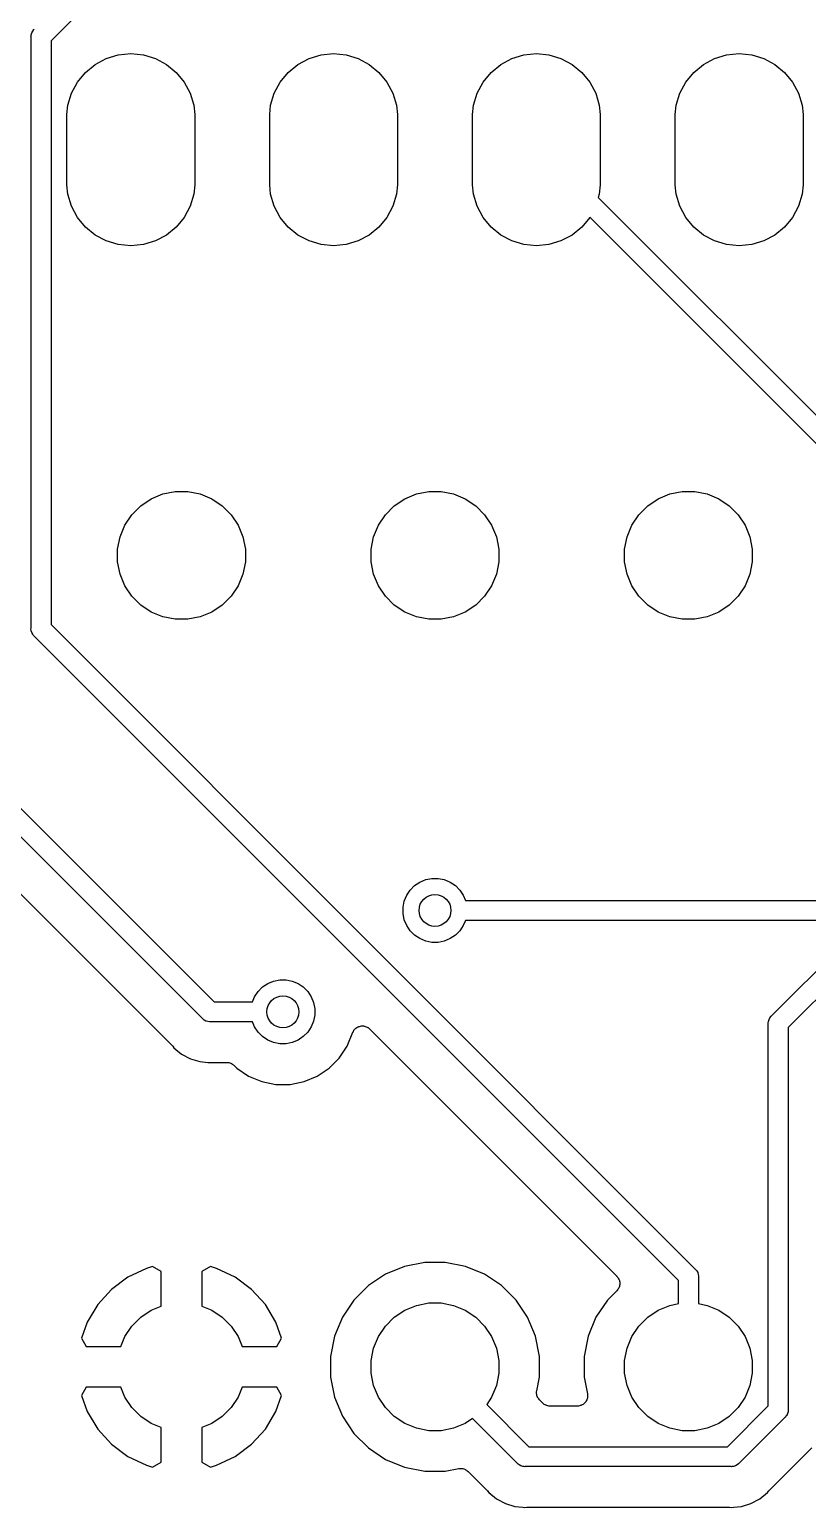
# Model space of a CAD drawing. Extents: x 20 to 116, y -135 to -20.
# Drawn here: x 46.05 to 55.8, y -123.88 to -105.37 of the extents above; entities that cross this region are included whole.
import ezdxf

# ---------------------------------------------------------------- set-up
doc = ezdxf.new("R2010")
doc.units = 0
doc.layers.add('BLACK', color=7, linetype='CONTINUOUS')

msp = doc.modelspace()

# ---------------------------------------------------------------- linework, layer by layer
at = {"layer": 'BLACK', "linetype": 'Continuous'}
for p, q in [((51.7311, -100.101), (46.32, -105.512)), ((46.0694, -105.46), (46.07, -105.454)), ((46.07, -105.466), (46.0694, -105.46)), ((46.07, -105.454), (46.0718, -105.436)), ((46.07, -105.454), (46.07, -105.454)), ((46.07, -112.867), (46.07, -105.466)), ((46.0718, -105.436), (46.0789, -105.412)), ((46.0789, -105.412), (46.0906, -105.39)), ((46.0906, -105.39), (46.1062, -105.371)), ((46.1062, -105.371), (46.1109, -105.367)), ((46.32, -105.512), (46.32, -112.822)), ((46.7516, -105.907), (46.8734, -105.807)), ((46.8734, -105.807), (47.0124, -105.732)), ((47.0124, -105.732), (47.1632, -105.687)), ((47.1632, -105.687), (47.32, -105.671)), ((47.32, -105.671), (47.4768, -105.687)), ((47.4768, -105.687), (47.6276, -105.732)), ((47.6276, -105.732), (47.7666, -105.807)), ((47.7666, -105.807), (47.8884, -105.907)), ((49.2916, -105.907), (49.4134, -105.807)), ((49.4134, -105.807), (49.5524, -105.732)), ((49.5524, -105.732), (49.7032, -105.687)), ((49.7032, -105.687), (49.86, -105.671)), ((49.86, -105.671), (50.0168, -105.687)), ((50.0168, -105.687), (50.1676, -105.732)), ((50.1676, -105.732), (50.3066, -105.807)), ((50.3066, -105.807), (50.4284, -105.907)), ((51.8316, -105.907), (51.9534, -105.807)), ((51.9534, -105.807), (52.0924, -105.732)), ((52.0924, -105.732), (52.2432, -105.687)), ((52.2432, -105.687), (52.4, -105.671)), ((52.4, -105.671), (52.5568, -105.687)), ((52.5568, -105.687), (52.7076, -105.732)), ((52.7076, -105.732), (52.8466, -105.807)), ((52.8466, -105.807), (52.9684, -105.907)), ((54.3716, -105.907), (54.4934, -105.807)), ((54.4934, -105.807), (54.6324, -105.732)), ((54.6324, -105.732), (54.7832, -105.687)), ((54.7832, -105.687), (54.94, -105.671)), ((54.94, -105.671), (55.0968, -105.687)), ((55.0968, -105.687), (55.2476, -105.732)), ((55.2476, -105.732), (55.3866, -105.807)), ((55.3866, -105.807), (55.5084, -105.907)), ((46.5773, -106.167), (46.6516, -106.028)), ((46.6516, -106.028), (46.7516, -105.907)), ((47.8884, -105.907), (47.9884, -106.028)), ((47.9884, -106.028), (48.0627, -106.167)), ((49.1173, -106.167), (49.1916, -106.028)), ((49.1916, -106.028), (49.2916, -105.907)), ((50.4284, -105.907), (50.5284, -106.028)), ((50.5284, -106.028), (50.6027, -106.167)), ((51.6573, -106.167), (51.7316, -106.028)), ((51.7316, -106.028), (51.8316, -105.907)), ((52.9684, -105.907), (53.0684, -106.028)), ((53.0684, -106.028), (53.1427, -106.167)), ((54.1973, -106.167), (54.2716, -106.028)), ((54.2716, -106.028), (54.3716, -105.907)), ((55.5084, -105.907), (55.6084, -106.028)), ((55.6084, -106.028), (55.6827, -106.167)), ((46.5316, -106.318), (46.5773, -106.167)), ((48.0627, -106.167), (48.1084, -106.318)), ((49.0716, -106.318), (49.1173, -106.167)), ((50.6027, -106.167), (50.6484, -106.318)), ((51.6116, -106.318), (51.6573, -106.167)), ((53.1427, -106.167), (53.1884, -106.318)), ((54.1516, -106.318), (54.1973, -106.167)), ((55.6827, -106.167), (55.7284, -106.318)), ((46.52, -106.436), (46.5316, -106.318)), ((48.1084, -106.318), (48.12, -106.436)), ((49.06, -106.436), (49.0716, -106.318)), ((50.6484, -106.318), (50.66, -106.436)), ((51.6, -106.436), (51.6116, -106.318)), ((53.1884, -106.318), (53.2, -106.436)), ((54.14, -106.436), (54.1516, -106.318)), ((55.7284, -106.318), (55.74, -106.436)), ((46.52, -107.314), (46.52, -106.436)), ((48.12, -106.436), (48.12, -107.314)), ((49.06, -107.314), (49.06, -106.436)), ((50.66, -106.436), (50.66, -107.314)), ((51.6, -107.314), (51.6, -106.436)), ((53.2, -106.436), (53.2, -107.314)), ((54.14, -107.314), (54.14, -106.436)), ((55.74, -106.436), (55.74, -107.314)), ((46.5316, -107.432), (46.52, -107.314)), ((48.12, -107.314), (48.1084, -107.432)), ((49.0716, -107.432), (49.06, -107.314)), ((50.66, -107.314), (50.6484, -107.432)), ((51.6116, -107.432), (51.6, -107.314)), ((53.2, -107.314), (53.1884, -107.432)), ((54.1516, -107.432), (54.14, -107.314)), ((55.74, -107.314), (55.7284, -107.432)), ((46.5773, -107.583), (46.5316, -107.432)), ((48.1084, -107.432), (48.0627, -107.583)), ((49.1173, -107.583), (49.0716, -107.432)), ((50.6484, -107.432), (50.6027, -107.583)), ((51.6573, -107.583), (51.6116, -107.432)), ((53.1884, -107.432), (53.1757, -107.474)), ((53.1757, -107.474), (56.4068, -110.705)), ((54.1973, -107.583), (54.1516, -107.432)), ((55.7284, -107.432), (55.6827, -107.583)), ((46.6516, -107.722), (46.5773, -107.583)), ((48.0627, -107.583), (47.9884, -107.722)), ((49.1916, -107.722), (49.1173, -107.583)), ((50.6027, -107.583), (50.5284, -107.722)), ((51.7316, -107.722), (51.6573, -107.583)), ((54.2716, -107.722), (54.1973, -107.583)), ((55.6827, -107.583), (55.6084, -107.722)), ((46.7516, -107.843), (46.6516, -107.722)), ((46.8734, -107.943), (46.7516, -107.843)), ((47.8884, -107.843), (47.7666, -107.943)), ((47.9884, -107.722), (47.8884, -107.843)), ((49.2916, -107.843), (49.1916, -107.722)), ((49.4134, -107.943), (49.2916, -107.843)), ((50.4284, -107.843), (50.3066, -107.943)), ((50.5284, -107.722), (50.4284, -107.843)), ((51.8316, -107.843), (51.7316, -107.722)), ((51.9534, -107.943), (51.8316, -107.843)), ((52.9684, -107.843), (52.8466, -107.943)), ((53.0684, -107.722), (52.9684, -107.843)), ((53.0689, -107.721), (53.0684, -107.722)), ((56.2623, -110.914), (53.0689, -107.721)), ((54.3716, -107.843), (54.2716, -107.722)), ((54.4934, -107.943), (54.3716, -107.843)), ((55.5084, -107.843), (55.3866, -107.943)), ((55.6084, -107.722), (55.5084, -107.843)), ((47.0124, -108.018), (46.8734, -107.943)), ((47.1632, -108.063), (47.0124, -108.018)), ((47.32, -108.079), (47.1632, -108.063)), ((47.4768, -108.063), (47.32, -108.079)), ((47.6276, -108.018), (47.4768, -108.063)), ((47.7666, -107.943), (47.6276, -108.018)), ((49.5524, -108.018), (49.4134, -107.943)), ((49.7032, -108.063), (49.5524, -108.018)), ((49.86, -108.079), (49.7032, -108.063)), ((50.0168, -108.063), (49.86, -108.079)), ((50.1676, -108.018), (50.0168, -108.063)), ((50.3066, -107.943), (50.1676, -108.018)), ((52.0924, -108.018), (51.9534, -107.943)), ((52.2432, -108.063), (52.0924, -108.018)), ((52.4, -108.079), (52.2432, -108.063)), ((52.5568, -108.063), (52.4, -108.079)), ((52.7076, -108.018), (52.5568, -108.063)), ((52.8466, -107.943), (52.7076, -108.018)), ((54.6324, -108.018), (54.4934, -107.943)), ((54.7832, -108.063), (54.6324, -108.018)), ((54.94, -108.079), (54.7832, -108.063)), ((55.0968, -108.063), (54.94, -108.079)), ((55.2476, -108.018), (55.0968, -108.063)), ((55.3866, -107.943), (55.2476, -108.018)), ((47.5761, -111.246), (47.7216, -111.186)), ((47.7216, -111.186), (47.8762, -111.155)), ((47.8762, -111.155), (48.0338, -111.155)), ((48.0338, -111.155), (48.1884, -111.186)), ((48.1884, -111.186), (48.3339, -111.246)), ((50.7511, -111.246), (50.8966, -111.186)), ((50.8966, -111.186), (51.0512, -111.155)), ((51.0512, -111.155), (51.2088, -111.155)), ((51.2088, -111.155), (51.3634, -111.186)), ((51.3634, -111.186), (51.5089, -111.246)), ((53.9261, -111.246), (54.0716, -111.186)), ((54.0716, -111.186), (54.2262, -111.155)), ((54.2262, -111.155), (54.3838, -111.155)), ((54.3838, -111.155), (54.5384, -111.186)), ((54.5384, -111.186), (54.6839, -111.246)), ((47.3336, -111.445), (47.445, -111.334)), ((47.445, -111.334), (47.5761, -111.246)), ((48.3339, -111.246), (48.465, -111.334)), ((48.465, -111.334), (48.5764, -111.445)), ((50.5086, -111.445), (50.62, -111.334)), ((50.62, -111.334), (50.7511, -111.246)), ((51.5089, -111.246), (51.64, -111.334)), ((51.64, -111.334), (51.7514, -111.445)), ((53.6836, -111.445), (53.795, -111.334)), ((53.795, -111.334), (53.9261, -111.246)), ((54.6839, -111.246), (54.815, -111.334)), ((54.815, -111.334), (54.9264, -111.445)), ((47.1857, -111.722), (47.246, -111.576)), ((47.246, -111.576), (47.3336, -111.445)), ((48.5764, -111.445), (48.664, -111.576)), ((48.664, -111.576), (48.7243, -111.722)), ((50.3607, -111.722), (50.421, -111.576)), ((50.421, -111.576), (50.5086, -111.445)), ((51.7514, -111.445), (51.839, -111.576)), ((51.839, -111.576), (51.8993, -111.722)), ((53.5357, -111.722), (53.596, -111.576)), ((53.596, -111.576), (53.6836, -111.445)), ((54.9264, -111.445), (55.014, -111.576)), ((55.014, -111.576), (55.0743, -111.722)), ((47.155, -111.876), (47.1857, -111.722)), ((48.7243, -111.722), (48.755, -111.876)), ((50.33, -111.876), (50.3607, -111.722)), ((51.8993, -111.722), (51.93, -111.876)), ((53.505, -111.876), (53.5357, -111.722)), ((55.0743, -111.722), (55.105, -111.876)), ((47.155, -112.034), (47.155, -111.876)), ((48.755, -111.876), (48.755, -112.034)), ((50.33, -112.034), (50.33, -111.876)), ((51.93, -111.876), (51.93, -112.034)), ((53.505, -112.034), (53.505, -111.876)), ((55.105, -111.876), (55.105, -112.034)), ((47.1857, -112.188), (47.155, -112.034)), ((48.755, -112.034), (48.7243, -112.188)), ((50.3607, -112.188), (50.33, -112.034)), ((51.93, -112.034), (51.8993, -112.188)), ((53.5357, -112.188), (53.505, -112.034)), ((55.105, -112.034), (55.0743, -112.188)), ((47.246, -112.334), (47.1857, -112.188)), ((48.7243, -112.188), (48.664, -112.334)), ((50.421, -112.334), (50.3607, -112.188)), ((51.8993, -112.188), (51.839, -112.334)), ((53.596, -112.334), (53.5357, -112.188)), ((55.0743, -112.188), (55.014, -112.334)), ((47.3336, -112.465), (47.246, -112.334)), ((47.445, -112.576), (47.3336, -112.465)), ((48.5764, -112.465), (48.465, -112.576)), ((48.664, -112.334), (48.5764, -112.465)), ((50.5086, -112.465), (50.421, -112.334)), ((50.62, -112.576), (50.5086, -112.465)), ((51.7514, -112.465), (51.64, -112.576)), ((51.839, -112.334), (51.7514, -112.465)), ((53.6836, -112.465), (53.596, -112.334)), ((53.795, -112.576), (53.6836, -112.465)), ((54.9264, -112.465), (54.815, -112.576)), ((55.014, -112.334), (54.9264, -112.465)), ((47.5761, -112.664), (47.445, -112.576)), ((47.7216, -112.724), (47.5761, -112.664)), ((48.3339, -112.664), (48.1884, -112.724)), ((48.465, -112.576), (48.3339, -112.664)), ((50.7511, -112.664), (50.62, -112.576)), ((50.8966, -112.724), (50.7511, -112.664)), ((51.5089, -112.664), (51.3634, -112.724)), ((51.64, -112.576), (51.5089, -112.664)), ((53.9261, -112.664), (53.795, -112.576)), ((54.0716, -112.724), (53.9261, -112.664)), ((54.6839, -112.664), (54.5384, -112.724)), ((54.815, -112.576), (54.6839, -112.664)), ((46.0694, -112.874), (46.07, -112.867)), ((46.0718, -112.898), (46.0694, -112.874)), ((46.32, -112.822), (54.3891, -120.891)), ((47.8762, -112.755), (47.7216, -112.724)), ((48.0338, -112.755), (47.8762, -112.755)), ((48.1884, -112.724), (48.0338, -112.755)), ((51.0512, -112.755), (50.8966, -112.724)), ((51.2088, -112.755), (51.0512, -112.755)), ((51.3634, -112.724), (51.2088, -112.755)), ((54.2262, -112.755), (54.0716, -112.724)), ((54.3838, -112.755), (54.2262, -112.755)), ((54.5384, -112.724), (54.3838, -112.755)), ((43.78, -112.963), (48.3618, -117.545)), ((46.0789, -112.922), (46.0718, -112.898)), ((46.0906, -112.943), (46.0789, -112.922)), ((46.1023, -112.958), (46.0906, -112.943)), ((46.1062, -112.962), (46.1023, -112.958)), ((46.1109, -112.966), (46.1062, -112.962)), ((54.18, -121.035), (46.1109, -112.966)), ((48.2173, -117.754), (43.5709, -113.108)), ((43.2338, -113.489), (47.836, -118.091)), ((55.346, -117.722), (57.2423, -115.826)), ((50.9405, -116.046), (51.0133, -116.015)), ((51.0133, -116.015), (51.0906, -116)), ((51.0906, -116), (51.1694, -116)), ((51.1694, -116), (51.2467, -116.015)), ((51.2467, -116.015), (51.3195, -116.046)), ((50.7454, -116.283), (50.7755, -116.211)), ((50.7755, -116.211), (50.8193, -116.145)), ((50.8193, -116.145), (50.875, -116.089)), ((50.875, -116.089), (50.9405, -116.046)), ((51.3195, -116.046), (51.385, -116.089)), ((51.385, -116.089), (51.4407, -116.145)), ((51.4407, -116.145), (51.4845, -116.211)), ((51.4845, -116.211), (51.5112, -116.275)), ((57.3868, -116.035), (55.555, -117.867)), ((50.73, -116.361), (50.7454, -116.283)), ((50.73, -116.439), (50.73, -116.361)), ((51.5112, -116.275), (55.9982, -116.275)), ((50.7454, -116.517), (50.73, -116.439)), ((50.7755, -116.589), (50.7454, -116.517)), ((51.5112, -116.525), (51.4845, -116.589)), ((56.0439, -116.525), (51.5112, -116.525)), ((50.8193, -116.655), (50.7755, -116.589)), ((50.875, -116.711), (50.8193, -116.655)), ((50.9405, -116.754), (50.875, -116.711)), ((51.0133, -116.785), (50.9405, -116.754)), ((51.3195, -116.754), (51.2467, -116.785)), ((51.385, -116.711), (51.3195, -116.754)), ((51.4407, -116.655), (51.385, -116.711)), ((51.4845, -116.589), (51.4407, -116.655)), ((51.0906, -116.8), (51.0133, -116.785)), ((51.1694, -116.8), (51.0906, -116.8)), ((51.2467, -116.785), (51.1694, -116.8)), ((48.97, -117.359), (49.0355, -117.316)), ((49.0355, -117.316), (49.1083, -117.285)), ((49.1083, -117.285), (49.1856, -117.27)), ((49.1856, -117.27), (49.2644, -117.27)), ((49.2644, -117.27), (49.3417, -117.285)), ((49.3417, -117.285), (49.4145, -117.316)), ((49.4145, -117.316), (49.48, -117.359)), ((48.8438, -117.545), (48.8705, -117.481)), ((48.8705, -117.481), (48.9143, -117.415)), ((48.9143, -117.415), (48.97, -117.359)), ((49.48, -117.359), (49.5357, -117.415)), ((49.5357, -117.415), (49.5795, -117.481)), ((49.5795, -117.481), (49.6096, -117.553)), ((48.3618, -117.545), (48.8438, -117.545)), ((49.6096, -117.553), (49.625, -117.631)), ((49.625, -117.631), (49.625, -117.709)), ((48.2212, -117.759), (48.2173, -117.754)), ((48.2259, -117.763), (48.2212, -117.759)), ((48.2402, -117.774), (48.2259, -117.763)), ((48.2603, -117.785), (48.2402, -117.774)), ((48.2619, -117.786), (48.2603, -117.785)), ((48.2855, -117.793), (48.2619, -117.786)), ((48.3039, -117.795), (48.2855, -117.793)), ((48.31, -117.796), (48.3039, -117.795)), ((48.3039, -117.795), (48.3039, -117.795)), ((48.3161, -117.795), (48.31, -117.796)), ((48.8438, -117.795), (48.3161, -117.795)), ((48.8705, -117.859), (48.8438, -117.795)), ((48.9143, -117.925), (48.8705, -117.859)), ((49.5795, -117.859), (49.5357, -117.925)), ((49.6096, -117.787), (49.5795, -117.859)), ((49.625, -117.709), (49.6096, -117.787)), ((50.131, -117.882), (50.1404, -117.875)), ((50.1404, -117.875), (50.1498, -117.867)), ((50.1498, -117.867), (50.1501, -117.867)), ((50.1501, -117.867), (50.1504, -117.867)), ((50.1504, -117.867), (50.161, -117.861)), ((50.161, -117.861), (50.1717, -117.856)), ((50.1717, -117.856), (50.172, -117.855)), ((50.172, -117.855), (50.1723, -117.855)), ((50.1723, -117.855), (50.1839, -117.852)), ((50.1839, -117.852), (50.1955, -117.848)), ((50.1955, -117.848), (50.1958, -117.848)), ((50.1958, -117.848), (50.1961, -117.848)), ((50.1961, -117.848), (50.2082, -117.847)), ((50.2082, -117.847), (50.2202, -117.846)), ((50.2202, -117.846), (50.2205, -117.846)), ((50.2205, -117.846), (50.2208, -117.846)), ((50.2208, -117.846), (50.2328, -117.847)), ((50.2328, -117.847), (50.2448, -117.849)), ((50.2448, -117.849), (50.2451, -117.849)), ((50.2451, -117.849), (50.2455, -117.849)), ((50.2455, -117.849), (50.257, -117.852)), ((50.257, -117.852), (50.2685, -117.856)), ((50.2685, -117.856), (50.2688, -117.856)), ((50.2688, -117.856), (50.2691, -117.856)), ((50.2691, -117.856), (50.2798, -117.862)), ((50.2798, -117.862), (50.2904, -117.868)), ((50.2904, -117.868), (50.2906, -117.868)), ((50.2906, -117.868), (50.2909, -117.868)), ((50.2909, -117.868), (50.3002, -117.876)), ((50.3002, -117.876), (50.3095, -117.883)), ((55.3044, -117.815), (55.305, -117.809)), ((55.305, -117.821), (55.3044, -117.815)), ((55.305, -117.809), (55.3068, -117.79)), ((55.305, -117.809), (55.305, -117.809)), ((55.305, -122.603), (55.305, -117.821)), ((55.3068, -117.79), (55.314, -117.767)), ((55.314, -117.767), (55.3256, -117.745)), ((55.3256, -117.745), (55.3412, -117.726)), ((55.3412, -117.726), (55.346, -117.722)), ((55.555, -117.867), (55.555, -122.649)), ((48.97, -117.981), (48.9143, -117.925)), ((49.0355, -118.024), (48.97, -117.981)), ((49.1083, -118.055), (49.0355, -118.024)), ((49.1856, -118.07), (49.1083, -118.055)), ((49.3417, -118.055), (49.2644, -118.07)), ((49.4145, -118.024), (49.3417, -118.055)), ((49.48, -117.981), (49.4145, -118.024)), ((49.5357, -117.925), (49.48, -117.981)), ((50.0297, -118.1), (50.1024, -117.925)), ((50.1024, -117.925), (50.1028, -117.924)), ((50.1028, -117.924), (50.1028, -117.923)), ((50.1028, -117.923), (50.1031, -117.923)), ((50.1028, -117.924), (50.1028, -117.924)), ((50.1031, -117.923), (50.1089, -117.912)), ((50.1089, -117.912), (50.1147, -117.902)), ((50.1147, -117.902), (50.1149, -117.902)), ((50.1149, -117.902), (50.115, -117.901)), ((50.115, -117.901), (50.1228, -117.892)), ((50.1228, -117.892), (50.1305, -117.883)), ((50.1305, -117.883), (50.1308, -117.883)), ((50.1308, -117.883), (50.131, -117.882)), ((50.3095, -117.883), (53.4084, -120.982)), ((47.836, -118.091), (47.8372, -118.092)), ((47.8372, -118.092), (47.8406, -118.097)), ((47.8406, -118.097), (47.8444, -118.1)), ((47.8444, -118.1), (47.8602, -118.12)), ((47.8602, -118.12), (47.9566, -118.199)), ((47.9566, -118.199), (48.0666, -118.258)), ((49.2644, -118.07), (49.1856, -118.07)), ((49.8038, -118.375), (49.9303, -118.249)), ((49.9303, -118.249), (50.0297, -118.1)), ((48.0666, -118.258), (48.1859, -118.294)), ((48.1859, -118.294), (48.2851, -118.304)), ((48.2851, -118.304), (48.2851, -118.304)), ((48.2851, -118.304), (48.31, -118.306)), ((48.31, -118.306), (48.3349, -118.304)), ((48.3349, -118.304), (48.3366, -118.303)), ((48.3366, -118.303), (48.342, -118.304)), ((48.342, -118.304), (48.3473, -118.303)), ((48.3473, -118.303), (48.5213, -118.303)), ((48.5213, -118.303), (48.5217, -118.303)), ((48.5217, -118.303), (48.5217, -118.303)), ((48.5217, -118.303), (48.5218, -118.303)), ((48.5218, -118.303), (48.5231, -118.303)), ((48.5231, -118.303), (48.5347, -118.304)), ((48.5347, -118.304), (48.5464, -118.306)), ((48.5464, -118.306), (48.547, -118.306)), ((48.547, -118.306), (48.5477, -118.306)), ((48.5477, -118.306), (48.5589, -118.309)), ((48.5589, -118.309), (48.5701, -118.313)), ((48.5701, -118.313), (48.5707, -118.313)), ((48.5707, -118.313), (48.5713, -118.313)), ((48.5713, -118.313), (48.5816, -118.319)), ((48.5816, -118.319), (48.5919, -118.324)), ((48.5919, -118.324), (48.5925, -118.325)), ((48.5925, -118.325), (48.593, -118.325)), ((48.593, -118.325), (48.602, -118.333)), ((48.602, -118.333), (48.6111, -118.34)), ((48.6111, -118.34), (48.6462, -118.375)), ((48.6462, -118.375), (48.7949, -118.475)), ((49.6551, -118.475), (49.8038, -118.375)), ((48.7949, -118.475), (48.9601, -118.543)), ((48.9601, -118.543), (49.1356, -118.578)), ((49.1356, -118.578), (49.3144, -118.578)), ((49.3144, -118.578), (49.4899, -118.543)), ((49.4899, -118.543), (49.6551, -118.475)), ((51.0012, -120.807), (50.7485, -120.857)), ((51.2588, -120.807), (51.0012, -120.807)), ((51.5115, -120.857), (51.2588, -120.807)), ((47.2832, -120.993), (47.0773, -121.146)), ((47.5177, -120.883), (47.2832, -120.993)), ((47.5917, -120.86), (47.5177, -120.883)), ((47.701, -120.92), (47.5917, -120.86)), ((47.701, -121.354), (47.701, -120.92)), ((48.3183, -120.86), (48.209, -120.92)), ((48.209, -120.92), (48.209, -121.354)), ((48.3923, -120.883), (48.3183, -120.86)), ((48.6268, -120.993), (48.3923, -120.883)), ((48.8327, -121.146), (48.6268, -120.993)), ((50.5104, -120.956), (50.2962, -121.099)), ((50.7485, -120.857), (50.5104, -120.956)), ((51.7496, -120.956), (51.5115, -120.857)), ((51.9638, -121.099), (51.7496, -120.956)), ((53.4084, -120.982), (53.409, -120.983)), ((53.409, -120.983), (53.409, -120.983)), ((53.409, -120.983), (53.409, -120.983)), ((53.409, -120.983), (53.4096, -120.983)), ((53.4096, -120.983), (53.4171, -120.993)), ((53.4171, -120.993), (53.4246, -121.002)), ((53.4246, -121.002), (53.4248, -121.002)), ((53.4248, -121.002), (53.4251, -121.003)), ((53.4251, -121.003), (53.4306, -121.013)), ((53.4306, -121.013), (53.4362, -121.024)), ((53.4362, -121.024), (53.4363, -121.024)), ((53.4363, -121.024), (53.4365, -121.025)), ((53.4365, -121.025), (53.4398, -121.036)), ((54.3891, -120.891), (54.3938, -120.895)), ((54.3938, -120.895), (54.3977, -120.9)), ((54.3977, -120.9), (54.3977, -120.9)), ((54.3977, -120.9), (54.4094, -120.914)), ((54.4094, -120.914), (54.4204, -120.934)), ((54.4204, -120.934), (54.421, -120.936)), ((54.421, -120.936), (54.4282, -120.959)), ((54.4282, -120.959), (54.43, -120.977)), ((54.43, -120.977), (54.43, -120.978)), ((54.43, -120.978), (54.4306, -120.984)), ((54.4306, -120.984), (54.43, -120.99)), ((54.43, -120.99), (54.43, -121.324)), ((47.0773, -121.146), (46.9051, -121.336)), ((49.0049, -121.336), (48.8327, -121.146)), ((50.2962, -121.099), (50.114, -121.281)), ((52.146, -121.281), (51.9638, -121.099)), ((53.4084, -121.162), (53.289, -121.281)), ((53.4159, -121.153), (53.4084, -121.162)), ((53.4236, -121.143), (53.4159, -121.153)), ((53.4238, -121.143), (53.4236, -121.143)), ((53.4241, -121.143), (53.4238, -121.143)), ((53.4298, -121.132), (53.4241, -121.143)), ((53.4355, -121.122), (53.4298, -121.132)), ((53.4356, -121.121), (53.4355, -121.122)), ((53.4358, -121.121), (53.4356, -121.121)), ((53.4393, -121.109), (53.4358, -121.121)), ((53.4429, -121.098), (53.4393, -121.109)), ((53.4398, -121.036), (53.4433, -121.048)), ((53.443, -121.098), (53.4429, -121.098)), ((53.4431, -121.097), (53.443, -121.098)), ((53.4443, -121.085), (53.4431, -121.097)), ((53.4433, -121.048), (53.4433, -121.048)), ((53.4433, -121.048), (53.4434, -121.049)), ((53.4434, -121.049), (53.4445, -121.061)), ((53.4456, -121.073), (53.4443, -121.085)), ((53.4445, -121.061), (53.4456, -121.072)), ((53.4456, -121.072), (53.4455, -121.073)), ((53.4455, -121.073), (53.4456, -121.073)), ((54.18, -121.324), (54.18, -121.035)), ((46.9051, -121.336), (46.7733, -121.556)), ((47.5761, -121.406), (47.701, -121.354)), ((48.209, -121.354), (48.3339, -121.406)), ((49.1367, -121.556), (49.0049, -121.336)), ((50.114, -121.281), (49.9709, -121.495)), ((50.7511, -121.406), (50.8966, -121.346)), ((50.8966, -121.346), (51.0512, -121.315)), ((51.0512, -121.315), (51.2088, -121.315)), ((51.2088, -121.315), (51.3634, -121.346)), ((51.3634, -121.346), (51.5089, -121.406)), ((52.2891, -121.495), (52.146, -121.281)), ((53.289, -121.281), (53.1459, -121.495)), ((53.9261, -121.406), (54.0716, -121.346)), ((54.0716, -121.346), (54.18, -121.324)), ((54.43, -121.324), (54.5384, -121.346)), ((54.5384, -121.346), (54.6839, -121.406)), ((46.7733, -121.556), (46.7019, -121.755)), ((47.3336, -121.605), (47.445, -121.494)), ((47.445, -121.494), (47.5761, -121.406)), ((48.3339, -121.406), (48.465, -121.494)), ((48.465, -121.494), (48.5764, -121.605)), ((49.2081, -121.755), (49.1367, -121.556)), ((49.9709, -121.495), (49.8723, -121.733)), ((50.5086, -121.605), (50.62, -121.494)), ((50.62, -121.494), (50.7511, -121.406)), ((51.5089, -121.406), (51.64, -121.494)), ((51.64, -121.494), (51.7514, -121.605)), ((52.3877, -121.733), (52.2891, -121.495)), ((53.1459, -121.495), (53.0473, -121.733)), ((53.6836, -121.605), (53.795, -121.494)), ((53.795, -121.494), (53.9261, -121.406)), ((54.6839, -121.406), (54.815, -121.494)), ((54.815, -121.494), (54.9264, -121.605)), ((46.7019, -121.755), (46.7597, -121.861)), ((47.1943, -121.861), (47.246, -121.736)), ((47.246, -121.736), (47.3336, -121.605)), ((48.5764, -121.605), (48.664, -121.736)), ((48.664, -121.736), (48.7157, -121.861)), ((49.1503, -121.861), (49.2081, -121.755)), ((49.8723, -121.733), (49.822, -121.986)), ((50.3607, -121.882), (50.421, -121.736)), ((50.421, -121.736), (50.5086, -121.605)), ((51.7514, -121.605), (51.839, -121.736)), ((51.839, -121.736), (51.8993, -121.882)), ((52.438, -121.986), (52.3877, -121.733)), ((53.0473, -121.733), (52.997, -121.986)), ((53.5357, -121.882), (53.596, -121.736)), ((53.596, -121.736), (53.6836, -121.605)), ((54.9264, -121.605), (55.014, -121.736)), ((55.014, -121.736), (55.0743, -121.882)), ((46.7597, -121.861), (47.1943, -121.861)), ((48.7157, -121.861), (49.1503, -121.861)), ((50.33, -122.036), (50.3607, -121.882)), ((51.8993, -121.882), (51.93, -122.036)), ((53.505, -122.036), (53.5357, -121.882)), ((55.0743, -121.882), (55.105, -122.036)), ((49.822, -121.986), (49.822, -122.244)), ((50.33, -122.194), (50.33, -122.036)), ((51.93, -122.036), (51.93, -122.194)), ((52.438, -122.244), (52.438, -121.986)), ((52.997, -121.986), (52.997, -122.244)), ((53.505, -122.194), (53.505, -122.036)), ((55.105, -122.036), (55.105, -122.194)), ((49.822, -122.244), (49.8723, -122.497)), ((50.3607, -122.348), (50.33, -122.194)), ((51.93, -122.194), (51.8993, -122.348)), ((52.4041, -122.414), (52.438, -122.244)), ((52.997, -122.244), (53.0391, -122.455)), ((53.5357, -122.348), (53.505, -122.194)), ((55.105, -122.194), (55.0743, -122.348)), ((46.7597, -122.369), (46.7019, -122.475)), ((46.7019, -122.475), (46.7733, -122.674)), ((47.1943, -122.369), (46.7597, -122.369)), ((47.246, -122.494), (47.1943, -122.369)), ((47.3336, -122.625), (47.246, -122.494)), ((48.664, -122.494), (48.5764, -122.625)), ((48.7157, -122.369), (48.664, -122.494)), ((49.1503, -122.369), (48.7157, -122.369)), ((49.1367, -122.674), (49.2081, -122.475)), ((49.2081, -122.475), (49.1503, -122.369)), ((49.8723, -122.497), (49.9709, -122.735)), ((50.421, -122.494), (50.3607, -122.348)), ((50.5086, -122.625), (50.421, -122.494)), ((51.839, -122.494), (51.7776, -122.586)), ((51.8993, -122.348), (51.839, -122.494)), ((52.4017, -122.438), (52.403, -122.426)), ((52.4017, -122.439), (52.4017, -122.438)), ((52.4017, -122.438), (52.4017, -122.438)), ((52.4028, -122.451), (52.4017, -122.439)), ((52.4039, -122.462), (52.4028, -122.451)), ((52.403, -122.426), (52.4041, -122.414)), ((52.404, -122.463), (52.4039, -122.462)), ((52.4041, -122.463), (52.404, -122.463)), ((52.4075, -122.475), (52.4041, -122.463)), ((52.4108, -122.486), (52.4075, -122.475)), ((52.411, -122.487), (52.4108, -122.486)), ((52.4112, -122.487), (52.411, -122.487)), ((52.4168, -122.498), (52.4112, -122.487)), ((52.4222, -122.508), (52.4168, -122.498)), ((53.0387, -122.506), (53.0351, -122.518)), ((53.0388, -122.506), (53.0387, -122.506)), ((53.0389, -122.506), (53.0388, -122.506)), ((53.0402, -122.494), (53.0389, -122.506)), ((53.0391, -122.455), (53.0392, -122.456)), ((53.0392, -122.456), (53.0392, -122.456)), ((53.0392, -122.456), (53.0392, -122.456)), ((53.0392, -122.456), (53.0394, -122.457)), ((53.0394, -122.457), (53.0404, -122.469)), ((53.0415, -122.482), (53.0402, -122.494)), ((53.0404, -122.469), (53.0415, -122.481)), ((53.0415, -122.481), (53.0414, -122.481)), ((53.0414, -122.481), (53.0415, -122.482)), ((53.596, -122.494), (53.5357, -122.348)), ((53.6836, -122.625), (53.596, -122.494)), ((55.014, -122.494), (54.9264, -122.625)), ((55.0743, -122.348), (55.014, -122.494)), ((46.7733, -122.674), (46.9051, -122.894)), ((47.445, -122.736), (47.3336, -122.625)), ((48.5764, -122.625), (48.465, -122.736)), ((49.0049, -122.894), (49.1367, -122.674)), ((50.62, -122.736), (50.5086, -122.625)), ((51.7776, -122.586), (52.3068, -123.115)), ((52.4226, -122.509), (52.4222, -122.508)), ((52.4228, -122.509), (52.4226, -122.509)), ((52.4303, -122.518), (52.4228, -122.509)), ((52.4376, -122.527), (52.4303, -122.518)), ((52.4385, -122.528), (52.4376, -122.527)), ((52.4389, -122.529), (52.4385, -122.528)), ((52.4385, -122.528), (52.4385, -122.528)), ((52.4385, -122.528), (52.4385, -122.528)), ((52.48, -122.57), (52.4389, -122.529)), ((52.4891, -122.577), (52.48, -122.57)), ((52.4981, -122.585), (52.4891, -122.577)), ((52.4986, -122.585), (52.4981, -122.585)), ((52.4992, -122.586), (52.4986, -122.585)), ((52.5095, -122.591), (52.4992, -122.586)), ((52.5198, -122.597), (52.5095, -122.591)), ((52.5204, -122.597), (52.5198, -122.597)), ((52.521, -122.597), (52.5204, -122.597)), ((52.5322, -122.601), (52.521, -122.597)), ((52.5434, -122.604), (52.5322, -122.601)), ((52.5441, -122.604), (52.5434, -122.604)), ((52.5447, -122.604), (52.5441, -122.604)), ((52.5563, -122.606), (52.5447, -122.604)), ((52.568, -122.607), (52.5563, -122.606)), ((52.5693, -122.607), (52.568, -122.607)), ((52.5694, -122.607), (52.5693, -122.607)), ((52.5698, -122.607), (52.5694, -122.607)), ((52.5694, -122.607), (52.5694, -122.607)), ((52.9145, -122.607), (52.5698, -122.607)), ((52.9264, -122.606), (52.9145, -122.607)), ((52.9384, -122.605), (52.9264, -122.606)), ((52.9388, -122.605), (52.9384, -122.605)), ((52.9392, -122.605), (52.9388, -122.605)), ((52.9506, -122.601), (52.9392, -122.605)), ((52.9622, -122.598), (52.9506, -122.601)), ((52.9625, -122.598), (52.9622, -122.598)), ((52.9629, -122.597), (52.9625, -122.598)), ((52.9735, -122.592), (52.9629, -122.597)), ((52.9841, -122.586), (52.9735, -122.592)), ((52.9844, -122.586), (52.9841, -122.586)), ((52.9848, -122.586), (52.9844, -122.586)), ((52.9941, -122.578), (52.9848, -122.586)), ((53.0034, -122.571), (52.9941, -122.578)), ((53.0037, -122.57), (53.0034, -122.571)), ((53.004, -122.57), (53.0037, -122.57)), ((53.0116, -122.561), (53.004, -122.57)), ((53.0193, -122.552), (53.0116, -122.561)), ((53.0195, -122.551), (53.0193, -122.552)), ((53.0198, -122.551), (53.0195, -122.551)), ((53.0255, -122.54), (53.0198, -122.551)), ((53.0313, -122.53), (53.0255, -122.54)), ((53.0314, -122.53), (53.0313, -122.53)), ((53.0316, -122.529), (53.0314, -122.53)), ((53.0351, -122.518), (53.0316, -122.529)), ((53.795, -122.736), (53.6836, -122.625)), ((54.7932, -123.115), (55.305, -122.603)), ((54.9264, -122.625), (54.815, -122.736)), ((55.5532, -122.68), (55.5469, -122.7)), ((55.555, -122.661), (55.5532, -122.68)), ((55.555, -122.649), (55.5556, -122.655)), ((55.5556, -122.655), (55.555, -122.661)), ((55.555, -122.661), (55.555, -122.661)), ((47.5761, -122.824), (47.445, -122.736)), ((47.701, -122.876), (47.5761, -122.824)), ((47.701, -123.31), (47.701, -122.876)), ((48.3339, -122.824), (48.209, -122.876)), ((48.209, -122.876), (48.209, -123.31)), ((48.465, -122.736), (48.3339, -122.824)), ((49.9709, -122.735), (50.114, -122.949)), ((50.7511, -122.824), (50.62, -122.736)), ((50.8966, -122.884), (50.7511, -122.824)), ((51.5089, -122.824), (51.3634, -122.884)), ((51.6008, -122.763), (51.5089, -122.824)), ((52.1623, -123.324), (51.6008, -122.763)), ((53.9261, -122.824), (53.795, -122.736)), ((54.0716, -122.884), (53.9261, -122.824)), ((54.6839, -122.824), (54.5384, -122.884)), ((54.815, -122.736), (54.6839, -122.824)), ((55.5141, -122.748), (54.9377, -123.324)), ((55.5188, -122.744), (55.5141, -122.748)), ((55.5258, -122.735), (55.5188, -122.744)), ((55.5344, -122.725), (55.5258, -122.735)), ((55.546, -122.703), (55.5344, -122.725)), ((55.5469, -122.7), (55.546, -122.703)), ((46.9051, -122.894), (47.0773, -123.084)), ((48.8327, -123.084), (49.0049, -122.894)), ((50.114, -122.949), (50.2962, -123.131)), ((51.0512, -122.915), (50.8966, -122.884)), ((51.2088, -122.915), (51.0512, -122.915)), ((51.3634, -122.884), (51.2088, -122.915)), ((54.2262, -122.915), (54.0716, -122.884)), ((54.3838, -122.915), (54.2262, -122.915)), ((54.5384, -122.884), (54.3838, -122.915)), ((47.0773, -123.084), (47.2832, -123.237)), ((47.2832, -123.237), (47.5177, -123.347)), ((48.3923, -123.347), (48.6268, -123.237)), ((48.6268, -123.237), (48.8327, -123.084)), ((50.2962, -123.131), (50.5104, -123.274)), ((52.3068, -123.115), (54.7932, -123.115)), ((55.319, -123.661), (55.8512, -123.129)), ((47.5177, -123.347), (47.5917, -123.37)), ((47.5917, -123.37), (47.701, -123.31)), ((48.209, -123.31), (48.3183, -123.37)), ((48.3183, -123.37), (48.3923, -123.347)), ((50.5104, -123.274), (50.7485, -123.373)), ((50.7485, -123.373), (51.0012, -123.423)), ((51.0012, -123.423), (51.2588, -123.423)), ((51.2588, -123.423), (51.4291, -123.389)), ((51.4291, -123.389), (51.4296, -123.389)), ((51.4296, -123.389), (51.4297, -123.389)), ((51.4297, -123.389), (51.4297, -123.389)), ((51.4297, -123.389), (51.4308, -123.389)), ((51.4308, -123.389), (51.4427, -123.388)), ((51.4427, -123.388), (51.4543, -123.387)), ((51.4543, -123.387), (51.4549, -123.387)), ((51.4549, -123.387), (51.4555, -123.387)), ((51.4555, -123.387), (51.4672, -123.388)), ((51.4672, -123.388), (51.479, -123.389)), ((51.479, -123.389), (51.4796, -123.389)), ((51.4796, -123.389), (51.4802, -123.389)), ((51.4802, -123.389), (51.4914, -123.393)), ((51.4914, -123.393), (51.5027, -123.396)), ((51.5027, -123.396), (51.5032, -123.397)), ((51.5032, -123.397), (51.5038, -123.397)), ((51.5038, -123.397), (51.5141, -123.403)), ((51.5141, -123.403), (51.5245, -123.408)), ((51.5245, -123.408), (51.525, -123.409)), ((51.525, -123.409), (51.5255, -123.409)), ((51.5255, -123.409), (51.5346, -123.416)), ((51.5346, -123.416), (51.5437, -123.424)), ((51.5437, -123.424), (51.781, -123.661)), ((52.1662, -123.329), (52.1623, -123.324)), ((52.1709, -123.333), (52.1662, -123.329)), ((52.1852, -123.344), (52.1709, -123.333)), ((52.2037, -123.354), (52.1852, -123.344)), ((52.2069, -123.356), (52.2037, -123.354)), ((52.2305, -123.363), (52.2069, -123.356)), ((52.2489, -123.365), (52.2305, -123.363)), ((52.255, -123.366), (52.2489, -123.365)), ((52.2489, -123.365), (52.2489, -123.365)), ((52.2611, -123.365), (52.255, -123.366)), ((54.8389, -123.365), (52.2611, -123.365)), ((54.845, -123.366), (54.8389, -123.365)), ((54.8511, -123.365), (54.845, -123.366)), ((54.8695, -123.363), (54.8511, -123.365)), ((54.8511, -123.365), (54.8511, -123.365)), ((54.8931, -123.356), (54.8695, -123.363)), ((54.9148, -123.344), (54.8931, -123.356)), ((54.9338, -123.329), (54.9148, -123.344)), ((54.9377, -123.324), (54.9338, -123.329)), ((51.781, -123.661), (51.7822, -123.662)), ((51.7822, -123.662), (51.7856, -123.667)), ((51.7856, -123.667), (51.7894, -123.67)), ((51.7894, -123.67), (51.8052, -123.69)), ((51.8052, -123.69), (51.9016, -123.769)), ((51.9016, -123.769), (52.0116, -123.828)), ((55.0884, -123.828), (55.1984, -123.769)), ((55.1984, -123.769), (55.2948, -123.69)), ((55.2948, -123.69), (55.3106, -123.67)), ((55.3106, -123.67), (55.3118, -123.669)), ((55.3118, -123.669), (55.3156, -123.665)), ((55.3156, -123.665), (55.319, -123.661)), ((52.0116, -123.828), (52.1309, -123.864)), ((52.1309, -123.864), (52.2301, -123.874)), ((52.2301, -123.874), (52.2301, -123.874)), ((52.2301, -123.874), (52.255, -123.876)), ((52.255, -123.876), (52.2799, -123.874)), ((52.2799, -123.874), (52.2816, -123.873)), ((52.2816, -123.873), (52.287, -123.874)), ((52.287, -123.874), (52.2923, -123.873)), ((52.2923, -123.873), (54.8077, -123.873)), ((54.8077, -123.873), (54.8095, -123.873)), ((54.8095, -123.873), (54.8148, -123.874)), ((54.8148, -123.874), (54.8201, -123.874)), ((54.8201, -123.874), (54.845, -123.876)), ((54.845, -123.876), (54.8699, -123.874)), ((54.8699, -123.874), (54.87, -123.874)), ((54.87, -123.874), (54.9691, -123.864)), ((54.9691, -123.864), (55.0884, -123.828))]:
    msp.add_line(p, q, dxfattribs=at)
at = {"layer": 'BLACK'}
for centre in [(51.13, -116.4), (49.225, -117.67)]:
    msp.add_circle(centre, 0.2, dxfattribs=at)

doc.saveas('drawing.dxf')
